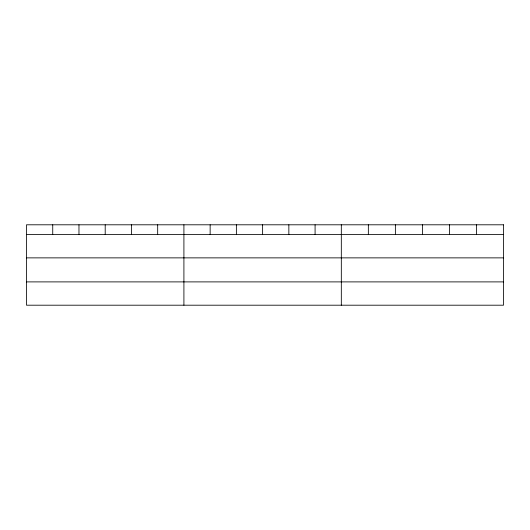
<?xml version="1.0" encoding="UTF-8"?>
<svg xmlns="http://www.w3.org/2000/svg" width="530" height="530" viewBox="0 0 530 530"><rect width="100%" height="100%" fill="white"/><g stroke="black" fill="none" stroke-linecap="round" stroke-linejoin="round"><path stroke-width="0.79" d="M26.5 234.565L503.5 234.565M26.5 257.871L503.5 257.871M26.5 281.894L503.5 281.894M476.47 224.799L476.47 234.565M449.44 224.799L449.44 234.565M422.41 224.799L422.41 234.565M395.38 224.799L395.38 234.565M368.35 224.799L368.35 234.565M341.32 224.799L341.32 305.2M315.085 224.799L315.085 234.565M288.85 224.799L288.85 234.565M262.615 224.799L262.615 234.565M236.38 224.799L236.38 234.565M210.145 224.799L210.145 234.565M183.91 224.799L183.91 305.2M157.675 224.799L157.675 234.565M131.44 224.799L131.44 234.565M105.205 224.799L105.205 234.565M78.97 224.799L78.97 234.565M52.735 224.799L52.735 234.565M503.5 224.799L26.5 224.799L26.5 305.2L503.5 305.2L503.5 224.799"/></g></svg>
